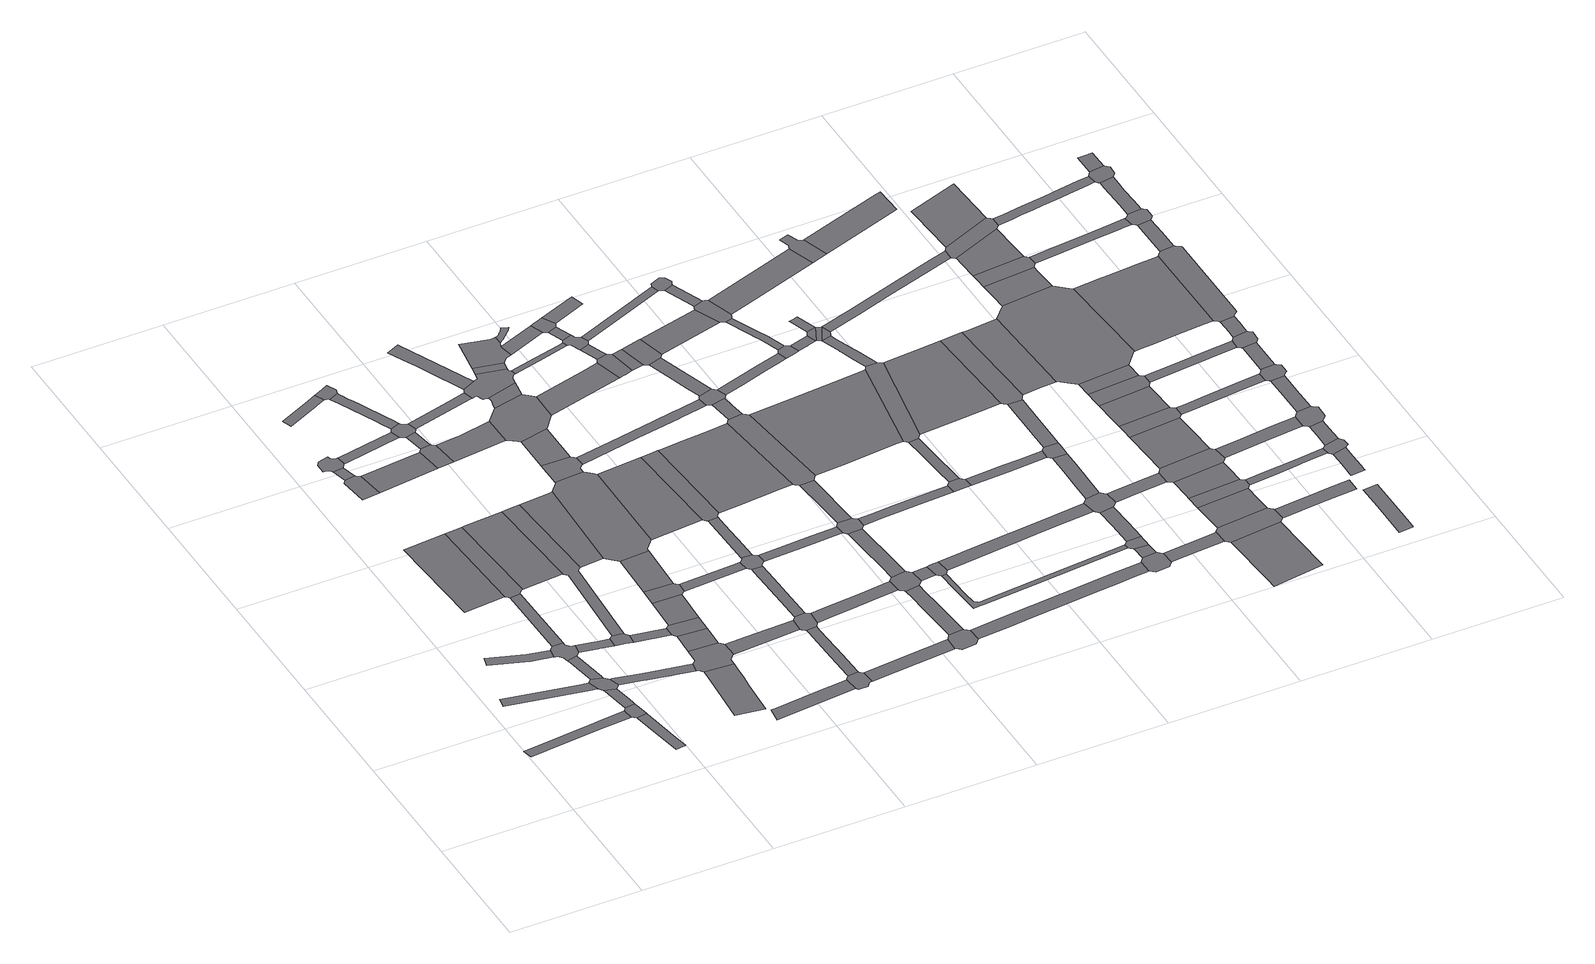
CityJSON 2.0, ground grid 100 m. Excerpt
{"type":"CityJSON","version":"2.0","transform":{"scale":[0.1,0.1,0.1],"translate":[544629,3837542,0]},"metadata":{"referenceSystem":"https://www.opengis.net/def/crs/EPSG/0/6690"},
"CityObjects":{
"road1":{"type":"Road","attributes":{"RoadStructureAttribute.sectionType":"1"},"geometry":[{"type":"MultiSurface","lod":"1","boundaries":[[[0,1,2,3,4,5,6,7,8,9]]]}]},
"road2":{"type":"Road","attributes":{"RoadStructureAttribute.sectionType":"1"},"geometry":[{"type":"MultiSurface","lod":"1","boundaries":[[[10,11,12,13,14,15,16]]]}]},
"road3":{"type":"Road","attributes":{"RoadStructureAttribute.sectionType":"1"},"geometry":[{"type":"MultiSurface","lod":"1","boundaries":[[[17,18,19,20,21,22,23,24]]]}]},
"road4":{"type":"Road","attributes":{"RoadStructureAttribute.sectionType":"1"},"geometry":[{"type":"MultiSurface","lod":"1","boundaries":[[[25,26,27,28,29,30,31,32]]]}]},
"road5":{"type":"Road","geometry":[{"type":"MultiSurface","lod":"1","boundaries":[[[33,34,35,36,37,0,9,38,28,27]]]}]},
"road6":{"type":"Road","attributes":{"RoadStructureAttribute.sectionType":"1"},"geometry":[{"type":"MultiSurface","lod":"1","boundaries":[[[39,40,41,42,35,34,43,44,45,46]]]}]},
"road7":{"type":"Road","geometry":[{"type":"MultiSurface","lod":"1","boundaries":[[[47,48,16,15,39,46,49,50,51,52]]]}]},
"road8":{"type":"Road","attributes":{"RoadStructureAttribute.sectionType":"1"},"geometry":[{"type":"MultiSurface","lod":"1","boundaries":[[[53,54,55,56,57,58,47,52]]]}]},
"road9":{"type":"Road","geometry":[{"type":"MultiSurface","lod":"1","boundaries":[[[59,60,61,62,63,24,23,64,65,66,57,56,67,68,69]]]}]},
"road10":{"type":"Road","attributes":{"function":"1"},"geometry":[{"type":"MultiSurface","lod":"1","boundaries":[[[70,71,72,73,74]]]}]},
"road11":{"type":"Road","attributes":{"RoadStructureAttribute.sectionType":"1"},"geometry":[{"type":"MultiSurface","lod":"1","boundaries":[[[75,76,62,61]]]}]},
"road12":{"type":"Road","attributes":{"RoadStructureAttribute.sectionType":"1"},"geometry":[{"type":"MultiSurface","lod":"1","boundaries":[[[77,78,69,68,79,80,81,82]]]}]},
"road13":{"type":"Road","attributes":{"RoadStructureAttribute.sectionType":"1"},"geometry":[{"type":"MultiSurface","lod":"1","boundaries":[[[83,84,85,51,50,86,87,88,89]]]}]},
"road14":{"type":"Road","geometry":[{"type":"MultiSurface","lod":"1","boundaries":[[[90,91,92,93,94,95,96,97]]]}]},
"road15":{"type":"Road","attributes":{"RoadStructureAttribute.sectionType":"1"},"geometry":[{"type":"MultiSurface","lod":"1","boundaries":[[[98,99,93,92]]]}]},
"road16":{"type":"Road","geometry":[{"type":"MultiSurface","lod":"1","boundaries":[[[100,70,74,101,76,75,102,103,104]]]}]},
"road17":{"type":"Road","geometry":[{"type":"MultiSurface","lod":"1","boundaries":[[[105,106,107,108,109,110,111,112,113,114,115,116,99,98,117,118,119]]]}]},
"road18":{"type":"Road","geometry":[{"type":"MultiSurface","lod":"1","boundaries":[[[120,121,122,82,81,123,124,125,126,127,128,129]]]}]},
"road19":{"type":"Road","attributes":{"function":"1","RoadStructureAttribute.sectionType":"7"},"geometry":[{"type":"MultiSurface","lod":"1","boundaries":[[[130,131,100,104,132]]]}]},
"road20":{"type":"Road","attributes":{"RoadStructureAttribute.sectionType":"1"},"geometry":[{"type":"MultiSurface","lod":"1","boundaries":[[[133,134,135,136,137,138,139,140,141,142,143]]]}]},
"road21":{"type":"Road","attributes":{"RoadStructureAttribute.sectionType":"1"},"geometry":[{"type":"MultiSurface","lod":"1","boundaries":[[[144,126,125,145,146]]]}]},
"road22":{"type":"Road","attributes":{"function":"2","RoadStructureAttribute.sectionType":"1"},"geometry":[{"type":"MultiSurface","lod":"1","boundaries":[[[147,97,96,148]]]}]},
"road23":{"type":"Road","attributes":{"RoadStructureAttribute.sectionType":"1"},"geometry":[{"type":"MultiSurface","lod":"1","boundaries":[[[149,150,151,152,153,154,155]]]}]},
"road24":{"type":"Road","attributes":{"RoadStructureAttribute.sectionType":"1"},"geometry":[{"type":"MultiSurface","lod":"1","boundaries":[[[156,157,119,118,158,159]]]}]},
"road25":{"type":"Road","attributes":{"RoadStructureAttribute.sectionType":"1"},"geometry":[{"type":"MultiSurface","lod":"1","boundaries":[[[160,161,162,130,132,163,164,165,120,129,166,167,168]]]}]},
"road26":{"type":"Road","geometry":[{"type":"MultiSurface","lod":"1","boundaries":[[[169,170,171,89,88,172,173,174,133,143,175,176,177,178,179,180,181]]]}]},
"road27":{"type":"Road","attributes":{"RoadStructureAttribute.sectionType":"1"},"geometry":[{"type":"MultiSurface","lod":"1","boundaries":[[[182,169,181,183]]]}]},
"road28":{"type":"Road","geometry":[{"type":"MultiSurface","lod":"1","boundaries":[[[184,185,146,145,186,187,182,183,188]]]}]},
"road29":{"type":"Road","geometry":[{"type":"MultiSurface","lod":"1","boundaries":[[[189,190,149,155,191,192,193,194,195]]]}]},
"road30":{"type":"Road","attributes":{"RoadStructureAttribute.sectionType":"1"},"geometry":[{"type":"MultiSurface","lod":"1","boundaries":[[[196,197,198,199,200,201,202,203]]]}]},
"road31":{"type":"Road","attributes":{"RoadStructureAttribute.sectionType":"1"},"geometry":[{"type":"MultiSurface","lod":"1","boundaries":[[[204,184,188,205]]]}]},
"road32":{"type":"Road","attributes":{"RoadStructureAttribute.sectionType":"1"},"geometry":[{"type":"MultiSurface","lod":"1","boundaries":[[[206,207,208,209,210,211,212,213,214,215,193,192,216,217,218,219,220,221]]]}]},
"road33":{"type":"Road","geometry":[{"type":"MultiSurface","lod":"1","boundaries":[[[222,223,224,225,147,148,226,227]]]}]},
"road34":{"type":"Road","attributes":{"RoadStructureAttribute.sectionType":"1"},"geometry":[{"type":"MultiSurface","lod":"1","boundaries":[[[228,229,224,223]]]}]},
"road35":{"type":"Road","geometry":[{"type":"MultiSurface","lod":"1","boundaries":[[[230,231,232,221,220,233,156,159,234,235,229,228,236,237,238,239]]]}]},
"road36":{"type":"Road","geometry":[{"type":"MultiSurface","lod":"1","boundaries":[[[240,241,160,168,242]]]}]},
"road37":{"type":"Road","geometry":[{"type":"MultiSurface","lod":"1","boundaries":[[[243,244,245,204,205,246,247,248,249,250,251]]]}]},
"road38":{"type":"Road","attributes":{"RoadStructureAttribute.sectionType":"1"},"geometry":[{"type":"MultiSurface","lod":"1","boundaries":[[[252,253,245,244,243,251]]]}]},
"road39":{"type":"Road","attributes":{"RoadStructureAttribute.sectionType":"1"},"geometry":[{"type":"MultiSurface","lod":"1","boundaries":[[[254,255,179,178,256,257]]]}]},
"road40":{"type":"Road","attributes":{"function":"2","RoadStructureAttribute.sectionType":"1"},"geometry":[{"type":"MultiSurface","lod":"1","boundaries":[[[258,259,227,226,260]]]}]},
"road41":{"type":"Road","geometry":[{"type":"MultiSurface","lod":"1","boundaries":[[[261,262,263,264,265,266,240,242,267,253,252,268,269,270,271]]]}]},
"road42":{"type":"Road","geometry":[{"type":"MultiSurface","lod":"1","boundaries":[[[272,273,274,275,276,277,196,203,278,279,280,281,282,283,284]]]}]},
"road43":{"type":"Road","attributes":{"RoadStructureAttribute.sectionType":"1"},"geometry":[{"type":"MultiSurface","lod":"1","boundaries":[[[285,286,287,239,238,288,289]]]}]},
"road44":{"type":"Road","attributes":{"RoadStructureAttribute.sectionType":"1"},"geometry":[{"type":"MultiSurface","lod":"1","boundaries":[[[290,291,249,248,292,293]]]}]},
"road45":{"type":"Road","attributes":{"RoadStructureAttribute.sectionType":"1"},"geometry":[{"type":"MultiSurface","lod":"1","boundaries":[[[294,295,296,297,298,299,300,301,302,303,304,305,306,307,275,274]]]}]},
"road46":{"type":"Road","geometry":[{"type":"MultiSurface","lod":"1","boundaries":[[[308,309,310,311,312,313,314,254,257,315,316,302,301,317,318,319]]]}]},
"road47":{"type":"Road","geometry":[{"type":"MultiSurface","lod":"1","boundaries":[[[320,265,264,321,322,323,324,325,326,327]]]}]},
"road48":{"type":"Road","attributes":{"RoadStructureAttribute.sectionType":"1"},"geometry":[{"type":"MultiSurface","lod":"1","boundaries":[[[328,329,320,327]]]}]},
"road49":{"type":"Road","attributes":{"RoadStructureAttribute.sectionType":"1"},"geometry":[{"type":"MultiSurface","lod":"1","boundaries":[[[330,331,332,311,310,333,334,335]]]}]},
"road50":{"type":"Road","attributes":{"RoadStructureAttribute.sectionType":"1"},"geometry":[{"type":"MultiSurface","lod":"1","boundaries":[[[336,337,338,339,340,341,342,343,344]]]}]},
"road51":{"type":"Road","geometry":[{"type":"MultiSurface","lod":"1","boundaries":[[[345,346,347,348,349,258,260,350,351,329,328,352,353,354,355]]]}]},
"road52":{"type":"Road","attributes":{"function":"1","RoadStructureAttribute.sectionType":"7"},"geometry":[{"type":"MultiSurface","lod":"1","boundaries":[[[356,271,270,357]]]}]},
"road53":{"type":"Road","geometry":[{"type":"MultiSurface","lod":"1","boundaries":[[[358,359,360,361,290,293,330,335,362,363,364,365,366,367,368]]]}]},
"road54":{"type":"Road","attributes":{"RoadStructureAttribute.sectionType":"1"},"geometry":[{"type":"MultiSurface","lod":"1","boundaries":[[[369,370,284,283,371,372]]]}]},
"road55":{"type":"Road","attributes":{"RoadStructureAttribute.sectionType":"1"},"geometry":[{"type":"MultiSurface","lod":"1","boundaries":[[[373,374,375,376,377,358,368]]]}]},
"road56":{"type":"Road","attributes":{"RoadStructureAttribute.sectionType":"1"},"geometry":[{"type":"MultiSurface","lod":"1","boundaries":[[[378,379,380,381,382,383,348,347]]]}]},
"road57":{"type":"Road","geometry":[{"type":"MultiSurface","lod":"1","boundaries":[[[384,385,386,387,344,343,388,285,289,389,390,391,392,393,379,378,394,395,396,397,398,399,400,401,402,403,404]]]}]},
"road58":{"type":"Road","attributes":{"RoadStructureAttribute.sectionType":"1"},"geometry":[{"type":"MultiSurface","lod":"1","boundaries":[[[405,406,407,319,318,408,409,410,411,412]]]}]},
"road59":{"type":"Road","geometry":[{"type":"MultiSurface","lod":"1","boundaries":[[[413,384,404,414]]]}]},
"road60":{"type":"Road","geometry":[{"type":"MultiSurface","lod":"1","boundaries":[[[415,416,356,357,417,418,377,376,419,420,421]]]}]},
"road61":{"type":"Road","attributes":{"RoadStructureAttribute.sectionType":"1"},"geometry":[{"type":"MultiSurface","lod":"1","boundaries":[[[422,423,424,425,413,414,426,427,428,429,430,431,432,433,434,435]]]}]},
"road62":{"type":"Road","attributes":{"RoadStructureAttribute.sectionType":"1"},"geometry":[{"type":"MultiSurface","lod":"1","boundaries":[[[436,437,438,366,365,439,440,441,442]]]}]},
"road63":{"type":"Road","geometry":[{"type":"MultiSurface","lod":"1","boundaries":[[[443,444,445,446,369,372,447,448,449,450,451,452,453]]]}]},
"road64":{"type":"Road","attributes":{"RoadStructureAttribute.sectionType":"1"},"geometry":[{"type":"MultiSurface","lod":"1","boundaries":[[[454,455,456,457,458,459,460,461,325,324,462,463,464,465,466,467,468]]]}]},
"road65":{"type":"Road","attributes":{"function":"2","RoadStructureAttribute.sectionType":"1"},"geometry":[{"type":"MultiSurface","lod":"1","boundaries":[[[469,470,471,355,354,472,473,474]]]}]},
"road66":{"type":"Road","attributes":{"RoadStructureAttribute.sectionType":"1"},"geometry":[{"type":"MultiSurface","lod":"1","boundaries":[[[475,476,477,478,479,480,481,482,483,484,444,443]]]}]},
"road67":{"type":"Road","attributes":{"RoadStructureAttribute.sectionType":"1"},"geometry":[{"type":"MultiSurface","lod":"1","boundaries":[[[485,486,487,401,400,488,489,490]]]}]},
"road68":{"type":"Road","attributes":{"RoadStructureAttribute.sectionType":"1"},"geometry":[{"type":"MultiSurface","lod":"1","boundaries":[[[491,492,493,494,495,496,497,498,499,433,432,500,501,502,503,504]]]}]},
"road69":{"type":"Road","attributes":{"RoadStructureAttribute.sectionType":"1"},"geometry":[{"type":"MultiSurface","lod":"1","boundaries":[[[505,429,428,506]]]}]},
"road70":{"type":"Road","attributes":{"function":"1","RoadStructureAttribute.sectionType":"7"},"geometry":[{"type":"MultiSurface","lod":"1","boundaries":[[[507,508,509,510,415,421,511,512,513,514]]]}]},
"road71":{"type":"Road","geometry":[{"type":"MultiSurface","lod":"1","boundaries":[[[515,516,517,518,519,520,405,412,521,522,523,480,479,524,525]]]}]},
"road72":{"type":"Road","attributes":{"RoadStructureAttribute.sectionType":"1"},"geometry":[{"type":"MultiSurface","lod":"1","boundaries":[[[526,527,528,529,530,531,518,517]]]}]},
"road73":{"type":"Road","attributes":{"RoadStructureAttribute.sectionType":"1"},"geometry":[{"type":"MultiSurface","lod":"1","boundaries":[[[532,525,524,533]]]}]},
"road74":{"type":"Road","geometry":[{"type":"MultiSurface","lod":"1","boundaries":[[[534,535,536,537,436,442,538,529,528,539,540,541]]]}]},
"road75":{"type":"Road","geometry":[{"type":"MultiSurface","lod":"1","boundaries":[[[542,543,544,505,506,545,546,547,548,549,550,551]]]}]},
"road76":{"type":"Road","attributes":{"RoadStructureAttribute.sectionType":"1"},"geometry":[{"type":"MultiSurface","lod":"1","boundaries":[[[548,547,552,553]]]}]},
"road77":{"type":"Road","attributes":{"RoadStructureAttribute.sectionType":"1"},"geometry":[{"type":"MultiSurface","lod":"1","boundaries":[[[554,555,556,557,558,559,536,535]]]}]},
"road78":{"type":"Road","geometry":[{"type":"MultiSurface","lod":"1","boundaries":[[[560,561,553,552,562,485,490,563,564,565,566,567,568,569,570]]]}]},
"road79":{"type":"Road","geometry":[{"type":"MultiSurface","lod":"1","boundaries":[[[571,572,573,469,474,574,575,576,577]]]}]},
"road80":{"type":"Road","geometry":[{"type":"MultiSurface","lod":"1","boundaries":[[[578,579,580,581,532,533,582,583,584]]]}]},
"road81":{"type":"Road","attributes":{"RoadStructureAttribute.sectionType":"1"},"geometry":[{"type":"MultiSurface","lod":"1","boundaries":[[[585,586,567,566,587,588,589,573,572]]]}]},
"road82":{"type":"Road","attributes":{"function":"2","RoadStructureAttribute.sectionType":"1"},"geometry":[{"type":"MultiSurface","lod":"1","boundaries":[[[590,577,576,591]]]}]},
"road83":{"type":"Road","geometry":[{"type":"MultiSurface","lod":"1","boundaries":[[[592,593,594,507,514,595,557,556,596,597,598,599]]]}]},
"road84":{"type":"Road","attributes":{"RoadStructureAttribute.sectionType":"1"},"geometry":[{"type":"MultiSurface","lod":"1","boundaries":[[[600,542,551,601]]]}]},
"road85":{"type":"Road","attributes":{"RoadStructureAttribute.sectionType":"1"},"geometry":[{"type":"MultiSurface","lod":"1","boundaries":[[[602,603,604,605,606,607,593,592]]]}]},
"road86":{"type":"Road","attributes":{"RoadStructureAttribute.sectionType":"1"},"geometry":[{"type":"MultiSurface","lod":"1","boundaries":[[[608,609,610,611,612,613,614,615]]]}]},
"road87":{"type":"Road","geometry":[{"type":"MultiSurface","lod":"1","boundaries":[[[616,617,615,614,618,454,468,619,620,605,604,621,622,623]]]}]},
"road88":{"type":"Road","geometry":[{"type":"MultiSurface","lod":"1","boundaries":[[[624,625,590,591,626,627,610,609,628,629]]]}]},
"road89":{"type":"Road","attributes":{"RoadStructureAttribute.sectionType":"1"},"geometry":[{"type":"MultiSurface","lod":"1","boundaries":[[[630,631,632,633,541,540,634,635,636]]]}]},
"road90":{"type":"Road","attributes":{"RoadStructureAttribute.sectionType":"1"},"geometry":[{"type":"MultiSurface","lod":"1","boundaries":[[[637,638,639,640,641,453,452,642,643,644,645,646,647,648,649,650,651]]]}]},
"road91":{"type":"Road","attributes":{"RoadStructureAttribute.sectionType":"1"},"geometry":[{"type":"MultiSurface","lod":"1","boundaries":[[[652,570,569,653]]]}]},
"road92":{"type":"Road","attributes":{"RoadStructureAttribute.sectionType":"1"},"geometry":[{"type":"MultiSurface","lod":"1","boundaries":[[[654,655,656,657,658,659,660,661,583,582,662,663,664,665,666,667,668,669,670,671,672,673]]]}]},
"road93":{"type":"Road","attributes":{"function":"2","RoadStructureAttribute.sectionType":"1"},"geometry":[{"type":"MultiSurface","lod":"1","boundaries":[[[674,624,629,675,676]]]}]},
"road94":{"type":"Road","attributes":{"RoadStructureAttribute.sectionType":"1"},"geometry":[{"type":"MultiSurface","lod":"1","boundaries":[[[677,678,679,623,622,680,681,682,683]]]}]},
"road95":{"type":"Road","attributes":{"function":"1"},"geometry":[{"type":"MultiSurface","lod":"1","boundaries":[[[684,685,686,599,598,687,688,689,690]]]}]},
"road96":{"type":"Road","attributes":{"RoadStructureAttribute.sectionType":"1"},"geometry":[{"type":"MultiSurface","lod":"1","boundaries":[[[691,692,693,578,584,694,695,696,697,698,699,700]]]}]},
"road97":{"type":"Road","geometry":[{"type":"MultiSurface","lod":"1","boundaries":[[[701,702,703,704,630,636,705,706,707]]]}]},
"road98":{"type":"Road","attributes":{"RoadStructureAttribute.sectionType":"1"},"geometry":[{"type":"MultiSurface","lod":"1","boundaries":[[[708,709,710,711,712,713,703,702]]]}]},
"road99":{"type":"Road","geometry":[{"type":"MultiSurface","lod":"1","boundaries":[[[714,715,716,717,652,653,718,719,720,721,722,723]]]}]},
"road100":{"type":"Road","attributes":{"RoadStructureAttribute.sectionType":"1"},"geometry":[{"type":"MultiSurface","lod":"1","boundaries":[[[724,720,719,725,726,727]]]}]},
"road101":{"type":"Road","geometry":[{"type":"MultiSurface","lod":"1","boundaries":[[[728,727,726,729,674,676,730,731,732,733,734,735,736,737]]]}]},
"road102":{"type":"Road","attributes":{"RoadStructureAttribute.sectionType":"1"},"geometry":[{"type":"MultiSurface","lod":"1","boundaries":[[[738,739,740,741,733,732,742,743,744,745,746,747]]]}]},
"road103":{"type":"Road","geometry":[{"type":"MultiSurface","lod":"1","boundaries":[[[748,749,747,746,750,677,683,751,752,753]]]}]},
"road104":{"type":"Road","geometry":[{"type":"MultiSurface","lod":"1","boundaries":[[[754,755,756,684,690,757,710,709,758,759,760,761]]]}]},
"road105":{"type":"Road","attributes":{"RoadStructureAttribute.sectionType":"1"},"geometry":[{"type":"MultiSurface","lod":"1","boundaries":[[[762,753,752,763,764,765,766]]]}]},
"road106":{"type":"Road","attributes":{"RoadStructureAttribute.sectionType":"1"},"geometry":[{"type":"MultiSurface","lod":"1","boundaries":[[[767,768,769,770,707,706,771,772]]]}]},
"road107":{"type":"Road","geometry":[{"type":"MultiSurface","lod":"1","boundaries":[[[773,774,775,776,637,651,777,778,779,780,781,782]]]}]},
"road108":{"type":"Road","attributes":{"RoadStructureAttribute.sectionType":"1"},"geometry":[{"type":"MultiSurface","lod":"1","boundaries":[[[783,784,776,775,785]]]}]},
"road109":{"type":"Road","geometry":[{"type":"MultiSurface","lod":"1","boundaries":[[[786,787,788,789,790,673,672,783,785]]]}]},
"road110":{"type":"Road","geometry":[{"type":"MultiSurface","lod":"1","boundaries":[[[791,792,793,762,766,794,795]]]}]},
"road111":{"type":"Road","geometry":[{"type":"MultiSurface","lod":"1","boundaries":[[[796,797,798,799,792,791]]]}]},
"road112":{"type":"Road","attributes":{"RoadStructureAttribute.sectionType":"1"},"geometry":[{"type":"MultiSurface","lod":"1","boundaries":[[[795,794,800,801]]]}]},
"road113":{"type":"Road","attributes":{"RoadStructureAttribute.sectionType":"1"},"geometry":[{"type":"MultiSurface","lod":"1","boundaries":[[[802,803,804,805,789,788]]]}]},
"road114":{"type":"Road","attributes":{"RoadStructureAttribute.sectionType":"1"},"geometry":[{"type":"MultiSurface","lod":"1","boundaries":[[[806,807,808,809,810,811,812,813,814,815,816,755,754]]]}]},
"road115":{"type":"Road","geometry":[{"type":"MultiSurface","lod":"1","boundaries":[[[817,801,800,818,812,811,819,820]]]}]},
"road116":{"type":"Road","geometry":[{"type":"MultiSurface","lod":"1","boundaries":[[[821,822,823,824,825,826,691,700,804,803,827,828,829,830]]]}]},
"road117":{"type":"Road","attributes":{"function":"2","RoadStructureAttribute.sectionType":"1"},"geometry":[{"type":"MultiSurface","lod":"1","boundaries":[[[831,737,736,832,833]]]}]},
"road118":{"type":"Road","attributes":{"function":"1"},"geometry":[{"type":"MultiSurface","lod":"1","boundaries":[[[834,835,761,760,836,837,838]]]}]},
"road119":{"type":"Road","attributes":{"RoadStructureAttribute.sectionType":"1"},"geometry":[{"type":"MultiSurface","lod":"1","boundaries":[[[839,840,841,824,823,842,843]]]}]},
"road120":{"type":"Road","attributes":{"RoadStructureAttribute.sectionType":"1"},"geometry":[{"type":"MultiSurface","lod":"1","boundaries":[[[844,845,846,782,781,847,848,849]]]}]},
"road121":{"type":"Road","geometry":[{"type":"MultiSurface","lod":"1","boundaries":[[[850,851,767,772,852,853,839,843,854,855,856]]]}]},
"road122":{"type":"Road","attributes":{"RoadStructureAttribute.sectionType":"1"},"geometry":[{"type":"MultiSurface","lod":"1","boundaries":[[[857,858,859,850,856,860,861,862]]]}]},
"road123":{"type":"Road","attributes":{"RoadStructureAttribute.sectionType":"1"},"geometry":[{"type":"MultiSurface","lod":"1","boundaries":[[[863,864,865,866,830,829,867,868]]]}]},
"road124":{"type":"Road","geometry":[{"type":"MultiSurface","lod":"1","boundaries":[[[869,834,838,870,871,857,862,872,873,874,875]]]}]},
"road125":{"type":"Road","attributes":{"function":"3","RoadStructureAttribute.sectionType":"1"},"geometry":[{"type":"MultiSurface","lod":"1","boundaries":[[[876,877,878,879,880,881,882,883]]]}]},
"road126":{"type":"Road","geometry":[{"type":"MultiSurface","lod":"1","boundaries":[[[884,885,886,887,888,889,890,831,833,891,892]]]}]},
"road127":{"type":"Road","geometry":[{"type":"MultiSurface","lod":"1","boundaries":[[[893,894,895,896,897,844,849,898,899,880,879,900,901,902,903]]]}]},
"road128":{"type":"Road","attributes":{"RoadStructureAttribute.sectionType":"1"},"geometry":[{"type":"MultiSurface","lod":"1","boundaries":[[[904,905,906,907,908,817,820,909,910,911,912]]]}]},
"road129":{"type":"Road","attributes":{"function":"3","RoadStructureAttribute.sectionType":"1"},"geometry":[{"type":"MultiSurface","lod":"1","boundaries":[[[913,914,915,916,917,918,896,895]]]}]},
"road130":{"type":"Road","geometry":[{"type":"MultiSurface","lod":"1","boundaries":[[[919,920,921,922,916,915,923,924,925,926]]]}]},
"road131":{"type":"Road","attributes":{"function":"1","RoadStructureAttribute.sectionType":"7"},"geometry":[{"type":"MultiSurface","lod":"1","boundaries":[[[927,928,929,869,875,930,931]]]}]},
"road132":{"type":"Road","attributes":{"function":"3","RoadStructureAttribute.sectionType":"1"},"geometry":[{"type":"MultiSurface","lod":"1","boundaries":[[[932,933,934,935,922,921]]]}]},
"road133":{"type":"Road","geometry":[{"type":"MultiSurface","lod":"1","boundaries":[[[936,937,938,939,863,868,940,941,934,933,942,943,944]]]}]},
"road134":{"type":"Road","attributes":{"function":"3","RoadStructureAttribute.sectionType":"1"},"geometry":[{"type":"MultiSurface","lod":"1","boundaries":[[[945,946,947,948,949,950,951,938,937]]]}]},
"road135":{"type":"Road","geometry":[{"type":"MultiSurface","lod":"1","boundaries":[[[952,953,954,948,947,955,956]]]}]},
"road136":{"type":"Road","attributes":{"function":"3","RoadStructureAttribute.sectionType":"1"},"geometry":[{"type":"MultiSurface","lod":"1","boundaries":[[[957,958,959,960,961,962,953,952]]]}]},
"road137":{"type":"Road","attributes":{"function":"2","RoadStructureAttribute.sectionType":"1"},"geometry":[{"type":"MultiSurface","lod":"1","boundaries":[[[963,964,965,892,891,966]]]}]},
"road138":{"type":"Road","geometry":[{"type":"MultiSurface","lod":"1","boundaries":[[[967,968,969,970,961,960,971,972]]]}]},
"road139":{"type":"Road","attributes":{"function":"3","RoadStructureAttribute.sectionType":"1"},"geometry":[{"type":"MultiSurface","lod":"1","boundaries":[[[973,974,968,967]]]}]},
"road140":{"type":"Road","attributes":{"RoadStructureAttribute.sectionType":"1"},"geometry":[{"type":"MultiSurface","lod":"1","boundaries":[[[975,976,977,978,979,903,902,980,981,982]]]}]},
"road141":{"type":"Road","geometry":[{"type":"MultiSurface","lod":"1","boundaries":[[[983,984,985,927,931,986,987,974,973,988,989,990]]]}]},
"road142":{"type":"Road","attributes":{"RoadStructureAttribute.sectionType":"1"},"geometry":[{"type":"MultiSurface","lod":"1","boundaries":[[[991,992,993,926,925,994,995,996,997,998,999]]]}]},
"road143":{"type":"Road","attributes":{"function":"3","RoadStructureAttribute.sectionType":"1"},"geometry":[{"type":"MultiSurface","lod":"1","boundaries":[[[1000,1001,1002,1003,1004,1005,985,984]]]}]},
"road144":{"type":"Road","attributes":{"RoadStructureAttribute.sectionType":"1"},"geometry":[{"type":"MultiSurface","lod":"1","boundaries":[[[1006,1007,1008,944,943,1009,1010,1011,1012]]]}]},
"road145":{"type":"Road","geometry":[{"type":"MultiSurface","lod":"1","boundaries":[[[1013,1014,1015,1016,1003,1002,1017,1018,1019]]]}]},
"road146":{"type":"Road","attributes":{"RoadStructureAttribute.sectionType":"1"},"geometry":[{"type":"MultiSurface","lod":"1","boundaries":[[[1020,1021,1022,1023,1024,1025,1026,1027]]]}]},
"road147":{"type":"Road","attributes":{"function":"3","RoadStructureAttribute.sectionType":"1"},"geometry":[{"type":"MultiSurface","lod":"1","boundaries":[[[1028,1029,1030,1031,1032,1033,1014,1013]]]}]},
"road148":{"type":"Road","geometry":[{"type":"MultiSurface","lod":"1","boundaries":[[[1034,1035,1036,904,912,1030,1029,1037,1038,1039]]]}]},
"road149":{"type":"Road","attributes":{"RoadStructureAttribute.sectionType":"1"},"geometry":[{"type":"MultiSurface","lod":"1","boundaries":[[[1040,1041,1042,1043,956,955,1044,1045,1046,1047]]]}]},
"road150":{"type":"Road","attributes":{"function":"3","RoadStructureAttribute.sectionType":"1"},"geometry":[{"type":"MultiSurface","lod":"1","boundaries":[[[1048,1049,1050,1051,1036,1035]]]}]},
"road151":{"type":"Road","attributes":{"RoadStructureAttribute.sectionType":"1"},"geometry":[{"type":"MultiSurface","lod":"1","boundaries":[[[1052,1053,1054,1055,1056,1057,1058,1059,1060,1061]]]}]},
"road152":{"type":"Road","attributes":{"RoadStructureAttribute.sectionType":"1"},"geometry":[{"type":"MultiSurface","lod":"1","boundaries":[[[1062,1063,1064,1065,972,971,1066,1067,1068]]]}]},
"road153":{"type":"Road","geometry":[{"type":"MultiSurface","lod":"1","boundaries":[[[1069,1070,1071,1072,991,999,1073,1074,1056,1055,1075,1076,1077]]]}]},
"road154":{"type":"Road","attributes":{"RoadStructureAttribute.sectionType":"1"},"geometry":[{"type":"MultiSurface","lod":"1","boundaries":[[[1078,1079,1080,1081,1071,1070]]]}]},
"road155":{"type":"Road","geometry":[{"type":"MultiSurface","lod":"1","boundaries":[[[1082,1083,1084,1085,1086,1087,1006,1012,1088,1089,1080,1079,1090,1091]]]}]},
"road156":{"type":"Road","attributes":{"function":"1","RoadStructureAttribute.sectionType":"7"},"geometry":[{"type":"MultiSurface","lod":"1","boundaries":[[[1092,1093,1094,1095,1096,990,989,1097,1098,1099,1100,1101]]]}]},
"road157":{"type":"Road","attributes":{"RoadStructureAttribute.sectionType":"1"},"geometry":[{"type":"MultiSurface","lod":"1","boundaries":[[[1102,1103,1104,1105,1085,1084]]]}]},
"road158":{"type":"Road","geometry":[{"type":"MultiSurface","lod":"1","boundaries":[[[1106,1107,1108,1109,1110,1040,1047,1111,1112,1104,1103,1113,1114,1115,1116]]]}]},
"road159":{"type":"Road","attributes":{"RoadStructureAttribute.sectionType":"1"},"geometry":[{"type":"MultiSurface","lod":"1","boundaries":[[[1117,1118,1119,1120,1108,1107]]]}]},
"road160":{"type":"Road","attributes":{"RoadStructureAttribute.sectionType":"1"},"geometry":[{"type":"MultiSurface","lod":"1","boundaries":[[[1121,1122,1123,1124,1019,1018,1125,1126,1127,1128,1129,1130]]]}]},
"road161":{"type":"Road","geometry":[{"type":"MultiSurface","lod":"1","boundaries":[[[1131,1132,1133,1134,1062,1068,1135,1136,1119,1118,1137,1138,1139]]]}]},
"road162":{"type":"Road","attributes":{"RoadStructureAttribute.sectionType":"1"},"geometry":[{"type":"MultiSurface","lod":"1","boundaries":[[[1140,1141,1142,1143,1133,1132]]]}]},
"road163":{"type":"Road","attributes":{"RoadStructureAttribute.sectionType":"1"},"geometry":[{"type":"MultiSurface","lod":"1","boundaries":[[[1144,1145,1146,1147,1148,1149,1039,1038,1150,1151,1152,1153,1154,1155,1156,1157,1158,1159]]]}]},
"road164":{"type":"Road","geometry":[{"type":"MultiSurface","lod":"1","boundaries":[[[1160,1161,1162,1163,1164,1165,1166,1092,1101,1167,1142,1141,1168,1169,1170]]]}]},
"road165":{"type":"Road","attributes":{"RoadStructureAttribute.sectionType":"1"},"geometry":[{"type":"MultiSurface","lod":"1","boundaries":[[[1171,1172,1173,1174,1175,1164,1163]]]}]},
"road166":{"type":"Road","geometry":[{"type":"MultiSurface","lod":"1","boundaries":[[[1176,1177,1178,1179,1180,1181,1182,1183,1184,1121,1130,1185,1173,1172,1186,1187,1188,1189]]]}]},
"road167":{"type":"Road","attributes":{"RoadStructureAttribute.sectionType":"1"},"geometry":[{"type":"MultiSurface","lod":"1","boundaries":[[[1190,1191,1192,1193,1194,1195,1196,1179,1178]]]}]},
"road168":{"type":"Road","geometry":[{"type":"MultiSurface","lod":"1","boundaries":[[[1197,1198,1199,1200,1201,1202,1144,1159,1203,1204,1194,1193,1205,1206,1207]]]}]},
"road169":{"type":"Road","geometry":[{"type":"MultiSurface","lod":"1","boundaries":[[[1208,1209,1210,1200,1199]]]}]}
},
"vertices":[
[805,803,0],[606,784,0],[567,780,0],[319,755,0],[1,724,0],[16,646,0],[272,671,0],[565,699,0],[574,700,0],[814,723,0],
[691,1196,0],[121,1306,0],[106,1225,0],[707,1111,0],[754,1102,0],[760,1101,0],[733,1188,0],
[506,1658,0],[233,1753,0],[212,1676,0],[495,1579,0],[497,1578,0],[515,1575,0],[656,1550,0],[670,1628,0],
[971,450,0],[928,705,0],[927,714,0],[849,698,0],[850,692,0],[884,488,0],[920,268,0],[999,280,0],
[908,825,0],[905,843,0],[826,830,0],[824,827,0],[807,804,0],[816,723,0],
[787,1072,0],[794,1027,0],[796,1018,0],[822,864,0],[902,865,0],[895,907,0],[878,1012,0],[872,1045,0],
[763,1217,0],[759,1214,0],[886,1058,0],[903,1074,0],[878,1161,0],[847,1192,0],
[844,1209,0],[844,1211,0],[800,1483,0],[799,1489,0],[721,1471,0],[722,1467,0],
[811,1602,0],[783,1633,0],[783,1657,0],[701,1656,0],[682,1639,0],[671,1547,0],[685,1545,0],[714,1512,0],[811,1500,0],[830,1517,0],[845,1596,0],
[628,3090,0],[303,3062,0],[351,2263,0],[663,2290,0],[668,2286,0],
[776,2271,0],[695,2264,0],
[987,1569,0],[979,1571,0],[964,1492,0],[973,1490,0],[1077,1471,0],[1082,1551,0],
[1453,1051,0],[1106,1117,0],[898,1157,0],[1091,1039,0],[1102,1037,0],[1439,973,0],[1454,1051,0],
[392,3927,0],[386,3931,0],[384,3936,0],[305,3922,0],[283,3893,0],[310,3676,0],[446,3693,0],[417,3910,0],
[354,4050,0],[275,4038,0],
[764,3102,0],[688,2270,0],[776,2277,0],[803,2303,0],[813,2304,0],
[363,4162,0],[356,4161,0],[343,4169,0],[323,4182,0],[317,4203,0],[240,4184,0],[230,4171,0],[214,4151,0],[213,4071,0],[240,4071,0],[267,4050,0],[273,4046,0],[372,4075,0],[379,4084,0],[374,4164,0],
[1115,1575,0],[1107,1570,0],[1084,1553,0],[1080,1471,0],[1156,1457,0],[1211,1446,0],[1217,1526,0],[1194,1558,0],[1194,1560,0],[1194,1564,0],
[1081,3130,0],[788,3104,0],[1130,2331,0],
[1480,937,0],[1476,870,0],[1461,649,0],[1444,420,0],[1661,385,0],[1672,536,0],[1678,620,0],[1682,679,0],[1688,754,0],[1696,872,0],[1700,923,0],
[1225,1525,0],[1473,1398,0],[1473,1478,0],
[892,3965,0],[918,3748,0],
[553,4846,0],[486,4813,0],[228,4691,0],[253,4615,0],[509,4736,0],[520,4741,0],[588,4773,0],
[822,4247,0],[384,4166,0],[412,4090,0],[843,4171,0],
[1220,3142,0],[1178,3138,0],[1109,3132,0],[1132,2329,0],[1147,2315,0],[1159,2304,0],[1240,2309,0],[1241,2320,0],[1269,2344,0],
[1491,1188,0],[1485,1075,0],[1460,1056,0],[1453,971,0],[1457,970,0],[1458,970,0],[1703,978,0],[1708,982,0],[1738,1014,0],[1745,1015,0],[1745,1143,0],[1738,1151,0],[1712,1177,0],
[1500,1367,0],[1720,1352,0],
[1506,1504,0],[1478,1482,0],[1474,1398,0],[1475,1398,0],[1727,1488,0],
[674,4903,0],[626,4880,0],[622,4762,0],[623,4760,0],[696,4795,0],[706,4826,0],[708,4831,0],
[2294,420,0],[2048,394,0],[1725,360,0],[1688,357,0],[1676,242,0],[1865,262,0],[2135,290,0],[2302,306,0],
[1517,1770,0],[1739,1761,0],
[891,4364,0],[867,4415,0],[832,4494,0],[820,4519,0],[792,4581,0],[774,4622,0],[750,4673,0],[734,4710,0],[714,4754,0],[709,4766,0],[658,4684,0],[790,4391,0],[794,4382,0],[803,4363,0],[839,4281,0],[913,4312,0],
[993,4000,0],[993,4003,0],[913,3992,0],[910,3988,0],[1046,3763,0],[1021,3980,0],
[964,4170,0],[886,4150,0],
[963,4275,0],[948,4282,0],[921,4295,0],[827,4258,0],[850,4172,0],[863,4164,0],[980,4193,0],[985,4200,0],[986,4202,0],[965,4275,0],
[1483,3165,0],[1446,3162,0],[1452,2359,0],
[1605,1902,0],[1603,1902,0],[1523,1906,0],[1762,1782,0],[1766,1786,0],[1772,1787,0],[1773,1868,0],[1767,1874,0],[1744,1897,0],
[1763,2292,0],[1538,2277,0],
[2275,1163,0],[1982,1152,0],[1988,1033,0],[2268,1053,0],
[1464,4048,0],[1223,4003,0],[1466,3812,0],
[1818,3220,0],[1788,3247,0],[1784,3251,0],[1769,3264,0],[1549,3251,0],[1549,3238,0],[1526,2288,0],[1764,2317,0],[1817,2375,0],[1832,2391,0],[1843,3198,0],
[2424,438,0],[2421,441,0],[2401,459,0],[2321,451,0],[2306,433,0],[2298,424,0],[2316,286,0],[2390,286,0],[2390,292,0],[2413,316,0],[2419,322,0],[2440,324,0],[2430,433,0],
[1459,4405,0],[1448,4402,0],[1318,4368,0],[1456,4323,0],[1478,4328,0],
[2246,1895,0],[2198,1892,0],[2203,1813,0],[2255,1816,0],
[2401,471,0],[2395,678,0],[2392,757,0],[2391,780,0],[2388,879,0],[2385,979,0],[2384,1013,0],[2384,1033,0],[2304,1026,0],[2305,991,0],[2309,879,0],[2312,754,0],[2314,683,0],[2320,470,0],
[2404,1184,0],[2381,1200,0],[2380,1201,0],[2303,1195,0],[2303,1191,0],[2299,1186,0],[2279,1167,0],[2279,1045,0],[2301,1028,0],[2405,1063,0],[2408,1067,0],[2415,1177,0],
[1550,3453,0],[1769,3309,0],[1795,3338,0],[1801,3339,0],[1805,3340,0],[1799,3422,0],[1787,3435,0],[1770,3452,0],
[1771,3799,0],[1552,3752,0],
[2285,1788,0],[2286,1754,0],[2297,1388,0],[2375,1394,0],[2369,1633,0],[2365,1783,0],
[1305,5082,0],[1205,5035,0],[1258,4919,0],[1309,4808,0],[1352,4713,0],[1388,4632,0],[1436,4529,0],[1475,4442,0],[1574,4490,0],
[1860,4152,0],[1829,4180,0],[1795,4211,0],[1562,4161,0],[1472,4057,0],[1476,3805,0],[1536,3763,0],[1786,3818,0],[1832,3875,0],[1864,3914,0],[1871,4143,0],
[2189,3230,0],[2239,2426,0],
[2280,1938,0],[2281,1925,0],[2257,1898,0],[2255,1896,0],[2364,1797,0],[2389,1825,0],[2390,1826,0],[2400,1827,0],[2393,1906,0],[2391,1908,0],[2361,1930,0],
[3103,499,0],[2759,465,0],[2802,359,0],[3097,387,0],
[2355,2133,0],[2352,2234,0],[2348,2373,0],[2347,2401,0],[2268,2398,0],
[1815,4347,0],[1573,4276,0],[1580,4266,0],[1582,4255,0],[1581,4241,0],[1573,4207,0],
[1620,4553,0],[1612,4500,0],[1592,4495,0],[1579,4491,0],[1476,4439,0],[1499,4333,0],[1520,4338,0],[1541,4284,0],[1553,4285,0],[1564,4283,0],[1819,4373,0],[1822,4392,0],[1824,4403,0],[1826,4405,0],[1837,4417,0],[1847,4428,0],[1861,4431,0],[1851,4471,0],[1835,4485,0],[1836,4490,0],[1838,4506,0],
[3048,1243,0],[2808,1218,0],[2511,1187,0],[2502,1077,0],[2684,1096,0],[2846,1113,0],[3018,1131,0],[3056,1134,0],
[1630,4620,0],[1848,4574,0],
[2324,3242,0],[2279,3238,0],[2252,2414,0],[2261,2405,0],[2346,2413,0],[2358,2426,0],[2373,2443,0],
[1672,4897,0],[1658,4803,0],[1645,4714,0],[1636,4658,0],[1878,4610,0],[1882,4612,0],[1933,4632,0],[1912,4742,0],[1913,4750,0],[1921,4771,0],[1929,4782,0],[1927,4851,0],[1909,4847,0],[1886,4847,0],
[3008,1943,0],[2811,1932,0],[2597,1918,0],[2648,1842,0],[2791,1851,0],[2949,1861,0],[3013,1864,0],
[3244,547,0],[3134,539,0],[3130,534,0],[3107,504,0],[3107,388,0],[3111,384,0],[3135,359,0],[3141,353,0],[3251,369,0],[3285,408,0],[3282,518,0],
[2829,3611,0],[2666,3581,0],[2648,3578,0],[2610,3570,0],[2451,3541,0],[2276,3510,0],[2260,3506,0],[2091,3475,0],[2277,3428,0],[2431,3456,0],[2618,3490,0],[2624,3492,0],[2643,3495,0],[2775,3520,0],[2845,3533,0],
[2407,4284,0],[2331,4263,0],[2269,4247,0],[2271,4020,0],[2401,4053,0],[2466,4071,0],
[3243,561,0],[3229,766,0],[3220,888,0],[3210,1025,0],[3206,1115,0],[3096,1100,0],[3102,1011,0],[3110,887,0],[3122,711,0],[3133,553,0],
[2302,4587,0],[2265,4578,0],[2061,4525,0],[2071,4486,0],[2266,4537,0],[2315,4551,0],
[2021,4919,0],[2004,4926,0],[1998,4914,0],[1992,4904,0],[1983,4891,0],[1972,4882,0],[1962,4870,0],[1953,4862,0],[1942,4856,0],[1957,4802,0],[2010,4851,0],[2024,4866,0],[2039,4880,0],[2055,4906,0],
[2194,4853,0],[2234,4752,0],
[2876,3289,0],[2721,3276,0],[2489,3256,0],[2350,3244,0],[2378,2443,0],[2521,2454,0],[2866,2485,0],[2960,2492,0],
[3223,1267,0],[3197,1290,0],[3192,1295,0],[3082,1280,0],[3078,1275,0],[3053,1249,0],[3058,1133,0],[3063,1129,0],[3090,1105,0],[3240,1153,0],[3229,1262,0],
[3174,1531,0],[3159,1735,0],[3152,1845,0],[3042,1838,0],[3056,1646,0],[3073,1417,0],
[3344,1274,0],[3356,1166,0],
[3147,1976,0],[3141,1980,0],[3032,1976,0],[3027,1969,0],[3036,1843,0],[3156,1850,0],[3178,1875,0],[3173,1955,0],
[2304,4897,0],[2262,4881,0],[2241,4872,0],[2241,4749,0],[2264,4738,0],[2268,4736,0],[2341,4766,0],[2340,4768,0],[2347,4782,0],[2358,4802,0],
[2315,4612,0],[2389,4640,0],
[3132,2121,0],[3118,2317,0],[3108,2466,0],[2997,2459,0],[2998,2457,0],[3017,2203,0],
[2427,4590,0],[2403,4602,0],[2303,4589,0],[2318,4552,0],[2342,4538,0],[2343,4537,0],[2370,4466,0],[2444,4493,0],[2456,4516,0],[2463,4530,0],[2439,4584,0],
[2512,4335,0],[2505,4339,0],[2425,4319,0],[2500,4080,0],[2512,4083,0],[2578,4101,0],[2539,4319,0],
[3438,1284,0],[3417,1282,0],[3405,1281,0],[3374,1278,0],[3388,1135,0],[3425,1144,0],[3449,1176,0],
[2492,4369,0],[2488,4379,0],[2403,4379,0],[2414,4351,0],[2425,4321,0],
[2621,4341,0],[2670,4124,0],
[3015,3335,0],[2903,3324,0],[2900,3321,0],[2974,2480,0],[3108,2468,0],[3129,2495,0],[3140,2509,0],[3052,3304,0],
[2590,5010,0],[2618,4906,0],
[3015,3337,0],[3000,3459,0],[2989,3542,0],[2882,3517,0],[2893,3423,0],[2905,3326,0],
[2893,3879,0],[2812,4136,0],[2706,4105,0],[2745,3984,0],[2775,3888,0],[2817,3750,0],[2851,3645,0],[2956,3677,0],
[2969,3666,0],[2965,3669,0],[2848,3641,0],[2847,3534,0],[2877,3520,0],[2995,3549,0],[3013,3575,0],[2987,3652,0],
[2784,4382,0],[2779,4381,0],[2703,4109,0],[2705,4108,0],[2814,4139,0],[2835,4168,0],
[3881,1999,0],[3562,1980,0],[3456,1973,0],[3284,1962,0],[3328,1885,0],[3659,1907,0],[3885,1921,0],
[4650,652,0],[4629,650,0],[4411,629,0],[4011,590,0],[3548,544,0],[3546,433,0],[3710,449,0],[3882,466,0],[3954,474,0],[4173,495,0],[4276,505,0],[4398,517,0],[4544,531,0],[4639,541,0],[4650,542,0],
[3116,4856,0],[3138,4800,0],
[4061,818,0],[3496,767,0],[3477,766,0],[3472,770,0],[3449,791,0],[3447,793,0],[3440,890,0],[3432,1022,0],[3397,987,0],[3404,889,0],[3413,756,0],[3415,722,0],[3474,727,0],[3498,729,0],[3897,764,0],[4279,799,0],[4522,821,0],[4535,822,0],[4643,832,0],[4641,872,0],
[3257,4501,0],[3051,4224,0],[3346,4301,0],
[3536,3817,0],[3462,3795,0],[3352,3762,0],[3174,3623,0],[3380,3686,0],[3485,3718,0],[3559,3741,0],
[3974,3385,0],[3733,3364,0],[3392,3334,0],[3361,2529,0],[3632,2552,0],[3793,2566,0],[3839,2570,0],
[4604,1405,0],[4261,1368,0],[3817,1324,0],[3597,1191,0],[3814,1213,0],[3975,1231,0],[4158,1249,0],[4348,1268,0],[4565,1290,0],[4623,1296,0],
[4016,2008,0],[3987,2036,0],[3908,2031,0],[3881,2000,0],[3916,1923,0],[4022,1929,0],[4017,2007,0],
[3959,2383,0],[3946,2551,0],[3868,2543,0],[3880,2385,0],[3897,2163,0],[3908,2032,0],
[3229,4912,0],[3205,4921,0],[3131,4890,0],[3122,4869,0],[3150,4794,0],[3175,4783,0],[3248,4814,0],[3258,4837,0],[3264,4851,0],[3242,4906,0],
[3327,4617,0],[3264,4559,0],[3273,4537,0],[3348,4566,0],
[3365,4559,0],[3268,4526,0],[3363,4294,0],[3379,4287,0],[3381,4284,0],[3437,4304,0],[3439,4309,0],[3445,4322,0],[3452,4341,0],[3385,4550,0],
[3562,4014,0],[3554,4036,0],[3535,4080,0],[3464,4240,0],[3461,4097,0],[3485,4043,0],[3496,4018,0],[3511,3976,0],[3555,3852,0],[3610,3871,0],
[3646,3851,0],[3624,3863,0],[3548,3839,0],[3640,3765,0],[3670,3775,0],[3647,3850,0],
[4080,3417,0],[3995,3416,0],[3983,3398,0],[3856,2554,0],[3946,2553,0],[3953,2561,0],[3973,2584,0],[4117,3397,0],
[3801,3898,0],[3732,3793,0],[3750,3799,0],[3763,3803,0],[3826,3822,0],
[4621,2045,0],[4447,2034,0],[4320,2026,0],[4113,2013,0],[4316,1947,0],[4617,1967,0],
[4822,674,0],[4795,697,0],[4789,702,0],[4681,691,0],[4691,509,0],[4799,522,0],[4804,527,0],[4826,554,0],[4831,560,0],[4827,669,0],
[4675,805,0],[4676,795,0],[4784,800,0],
[4783,840,0],[4781,880,0],[4780,903,0],[4671,902,0],[4643,872,0],
[3890,3955,0],[3819,3933,0],[3818,3931,0],[3828,3823,0],[3890,3954,0],
[3836,4112,0],[3800,4103,0],[3765,4094,0],[3766,4091,0],
[3863,3806,0],[3928,3937,0],
[4773,1080,0],[4765,1280,0],[4656,1262,0],[4663,1103,0],
[4077,3428,0],[4076,3430,0],[4027,3572,0],[3997,3660,0],[3957,3774,0],[3940,3825,0],[3864,3803,0],[3917,3648,0],[3917,3646,0],[3921,3634,0],[3960,3519,0],
[3930,3938,0],[3864,3804,0],[3941,3828,0],[3956,3863,0],
[4784,1429,0],[4760,1452,0],[4752,1460,0],[4642,1440,0],[4641,1438,0],[4611,1411,0],[4770,1284,0],[4794,1310,0],[4800,1316,0],[4790,1424,0],
[4132,4800,0],[3599,4390,0],[4201,4593,0],
[4569,3435,0],[4427,3423,0],[4278,2610,0],[4575,2636,0],[4617,2639,0],
[4648,1939,0],[4646,1780,0],[4643,1594,0],[4756,1807,0],[4757,1938,0],
[5251,715,0],[5247,710,0],[5229,709,0],[5053,582,0],[5241,600,0],[5253,601,0],
[4649,2077,0],[4632,2058,0],[4620,1964,0],[4637,1949,0],[4757,1964,0],[4758,2053,0],[4759,2076,0],
[4652,2604,0],[4651,2415,0],[4650,2188,0],[4759,2143,0],[4762,2432,0],[4763,2602,0],
[5207,1468,0],[5203,1467,0],[5040,1450,0],[4831,1428,0],[4987,1335,0],[5210,1358,0],
[4741,3450,0],[4632,2624,0],[4651,2605,0],[4763,2613,0],[4766,2618,0],[4779,2639,0],[4789,2654,0],
[5718,113,0],[5707,320,0],[5705,342,0],[5690,611,0],[5290,567,0],[5319,91,0],[5324,6,0],[5722,60,0],
[4235,4855,0],[4224,4860,0],[4220,4872,0],[4195,4943,0],[4120,4917,0],[4144,4846,0],[4147,4838,0],[4332,4637,0],[4262,4844,0],
[5710,760,0],[5705,765,0],[5680,789,0],[5281,748,0],[5257,722,0],[5258,597,0],[5265,590,0],[5713,635,0],[5716,639,0],[5723,646,0],[5715,755,0],
[5054,4297,0],[5041,4293,0],[4919,4254,0],[4581,4145,0],[4192,4020,0],[4217,3945,0],[4517,4042,0],[4830,4141,0],[5052,4214,0],
[5674,870,0],[5672,912,0],[5666,1042,0],[5266,1008,0],[5271,908,0],[5275,846,0],
[5686,1132,0],[5685,1133,0],[5659,1157,0],[5260,1128,0],[5688,1068,0],[5690,1070,0],[5692,1070,0],[5688,1130,0],
[5020,3475,0],[4991,3473,0],[4779,3453,0],[4927,2666,0],[5055,2675,0],
[5652,1287,0],[5647,1373,0],[5249,1328,0],[5258,1163,0],
[5646,1538,0],[5636,1548,0],[5238,1506,0],[5216,1479,0],[5214,1354,0],[5223,1348,0],[5671,1399,0],[5680,1410,0],[5664,1521,0],
[5622,1778,0],[5615,1900,0],[5613,1940,0],[5214,1905,0],[5229,1656,0],[5236,1535,0],[5237,1516,0],
[5605,2075,0],[5207,2045,0],[5210,1980,0],[5638,1968,0],[5638,2048,0],
[5601,2152,0],[5597,2214,0],[5591,2318,0],[5590,2342,0],[5191,2308,0],[5202,2137,0],
[4964,5076,0],[4935,5066,0],[4539,4936,0],[4973,4853,0],
[5583,2484,0],[5183,2453,0],[5188,2361,0],[5190,2332,0],[5610,2379,0],[5611,2459,0],
[5575,2615,0],[5177,2580,0],
[6312,807,0],[6137,792,0],[5999,780,0],[5955,776,0],[5736,757,0],[5745,648,0],[6021,673,0],[6310,699,0],
[5605,3548,0],[5517,3624,0],[5119,3584,0],[5062,2676,0],[5119,2629,0],[5673,2730,0],[5679,2731,0],[5627,3529,0],
[6313,1197,0],[6089,1174,0],[5847,1147,0],[5843,1086,0],[5932,1096,0],[6094,1115,0],[6112,1117,0],[6268,1135,0],[6319,1140,0],
[5507,3777,0],[5506,3812,0],[5503,3863,0],[5104,3829,0],[5112,3694,0],[5118,3592,0],
[6309,1594,0],[6124,1574,0],[5874,1544,0],[5822,1427,0],[6010,1449,0],[6180,1468,0],[6308,1483,0],
[5495,4001,0],[5096,3968,0],[5102,3862,0],[5102,3860,0],[5526,3897,0],[5529,3898,0],[5524,3977,0],
[6457,169,0],[6457,331,0],[6456,676,0],[6345,668,0],[6346,467,0],[6346,168,0],[6345,142,0],[6455,152,0],
[5486,4140,0],[5474,4351,0],[5084,4192,0],[5084,4187,0],[5087,4127,0],[5087,4122,0],
[5487,4476,0],[5469,4494,0],[5077,4329,0],[5499,4381,0],[5502,4382,0],[5502,4462,0],
[6311,2123,0],[6121,2102,0],[5846,2071,0],[5712,2056,0],[5721,1977,0],[5857,1992,0],[6084,2017,0],[6312,2041,0],
[5444,4926,0],[5052,4789,0],[5070,4477,0],[5074,4405,0],
[6455,866,0],[6456,920,0],[6455,1034,0],[6455,1135,0],[6345,1110,0],[6346,1024,0],[6346,919,0],[6346,867,0],[6345,846,0],[6456,857,0],
[6315,2531,0],[6113,2510,0],[5837,2481,0],[5612,2458,0],[5860,2405,0],[6091,2429,0],[6309,2452,0],
[6478,1221,0],[6454,1247,0],[6344,1223,0],[6316,1198,0],[6327,1130,0],[6332,1125,0],[6482,1158,0],[6485,1158,0],[6482,1217,0],
[6454,1373,0],[6453,1466,0],[6345,1449,0],[6345,1342,0],
[6488,1621,0],[6459,1641,0],[6453,1645,0],[6344,1634,0],[6339,1628,0],[6315,1600,0],[6313,1479,0],[6339,1455,0],[6492,1506,0],[6494,1617,0],
[6301,3586,0],[6132,3572,0],[6040,3564,0],[5875,3550,0],[5850,3548,0],[5723,2735,0],[5822,2743,0],[6063,2765,0],[6235,2779,0],[6303,2785,0],
[6452,1846,0],[6452,2027,0],[6344,2019,0],[6343,1838,0],
[6457,2165,0],[6451,2169,0],[6342,2163,0],[6342,2157,0],[6319,2124,0],[6321,2035,0],[6338,2023,0],[6452,2034,0],[6478,2062,0],[6488,2063,0],[6486,2143,0],
[6451,2337,0],[6452,2440,0],[6342,2427,0],[6342,2279,0],
[6291,4057,0],[6188,4046,0],[6030,4029,0],[5728,3997,0],[5692,3914,0],[5982,3945,0],[6189,3966,0],[6253,3972,0],[6276,3975,0],[6303,3978,0],
[6457,2572,0],[6452,2576,0],[6341,2562,0],[6337,2557,0],[6311,2451,0],[6337,2431,0],[6457,2446,0],[6477,2469,0],[6483,2551,0],
[6452,2692,0],[6452,2761,0],[6341,2753,0],[6341,2625,0],
[6290,4582,0],[6203,4569,0],[6055,4546,0],[5924,4525,0],[5741,4497,0],[5591,4474,0],[5616,4399,0],[5691,4411,0],[5791,4426,0],[5869,4438,0],[5952,4450,0],[6018,4460,0],[6082,4471,0],[6155,4482,0],[6247,4496,0],[6299,4505,0],
[6489,3607,0],[6453,3633,0],[6452,3634,0],[6447,3638,0],[6338,3624,0],[6323,3608,0],[6313,3598,0],[6337,2757,0],[6452,2770,0],[6491,2802,0],[6495,3603,0],
[6444,3811,0],[6442,3964,0],[6335,3952,0],[6336,3774,0],[6338,3630,0],
[6449,4094,0],[6446,4096,0],[6440,4101,0],[6333,4088,0],[6326,4081,0],[6306,4059,0],[6302,4058,0],[6298,4058,0],[6297,4058,0],[6329,3957,0],[6448,3971,0],[6450,3973,0],[6469,3995,0],[6469,4076,0],
[6437,4210,0],[6434,4334,0],[6434,4419,0],[6433,4499,0],[6325,4480,0],[6325,4417,0],[6331,4208,0],
[6466,4608,0],[6437,4633,0],[6434,4636,0],[6319,4620,0],[6317,4617,0],[6292,4583,0],[6300,4504,0],[6319,4486,0],[6439,4505,0],[6460,4529,0],[6467,4606,0],
[6430,4796,0],[6375,4795,0],[6320,4795,0]
]}
